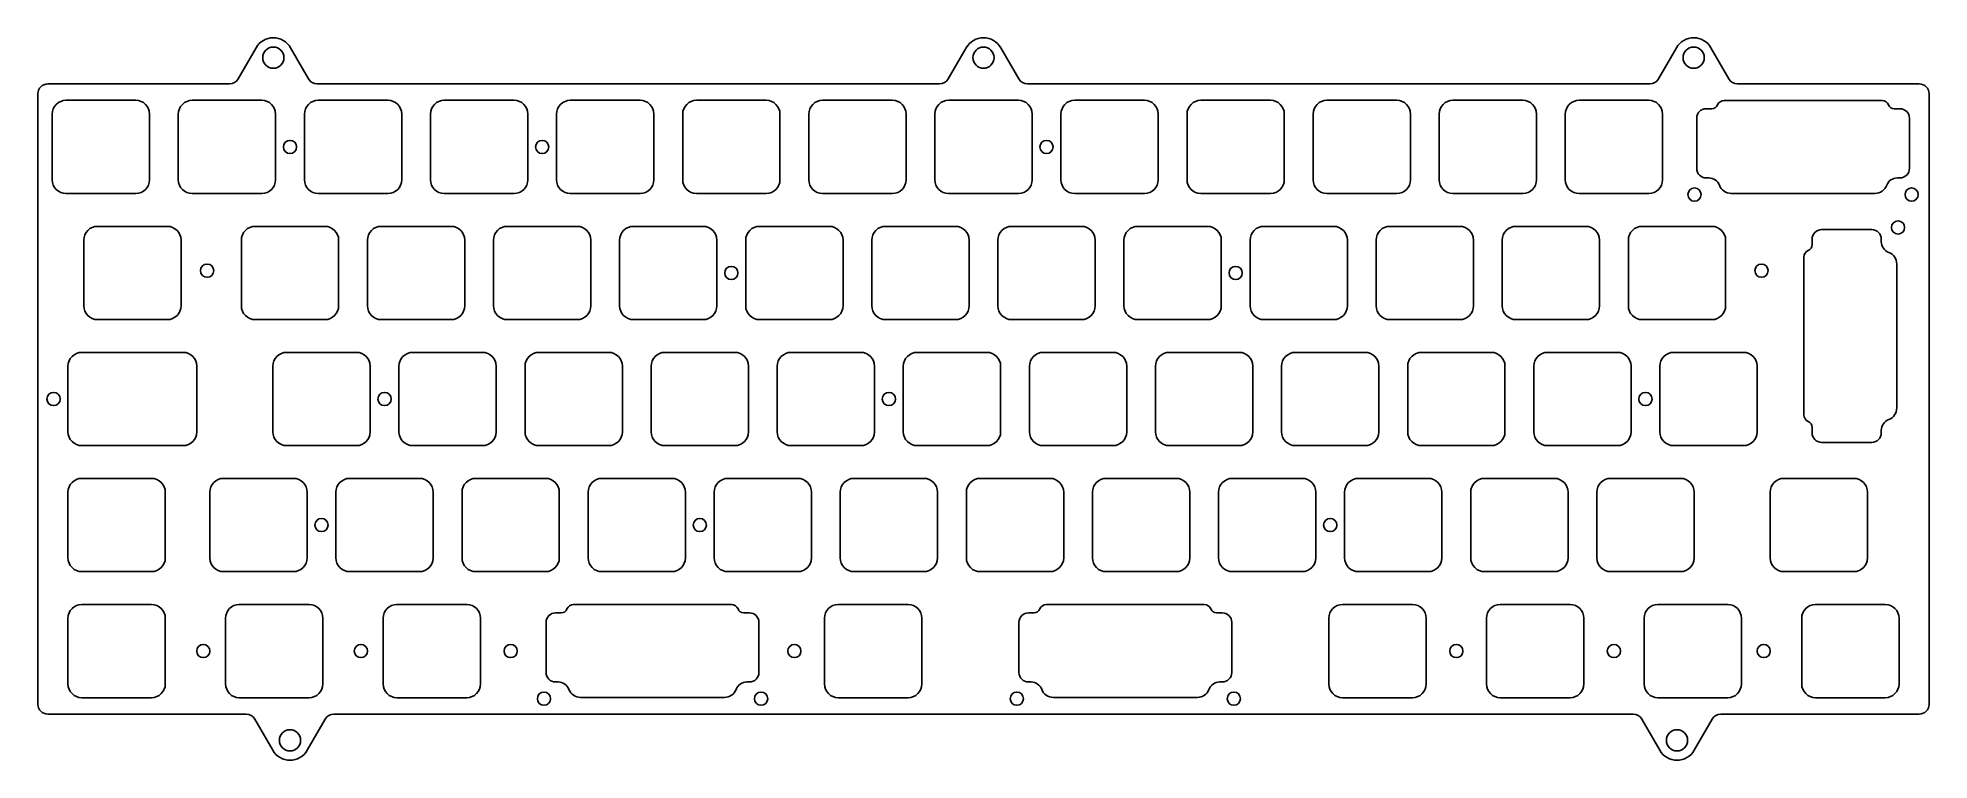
# Model space of a CAD drawing. Header units: millimetres. Extents: x -10 to 276, y -93 to 17.
import ezdxf

# ---------------------------------------------------------------- set-up
doc = ezdxf.new("R2010")
doc.units = ezdxf.units.MM
doc.layers.add('BLACK', color=7, linetype='CONTINUOUS')

msp = doc.modelspace()

# ---------------------------------------------------------------- linework, layer by layer
at = {"layer": 'BLACK', "linetype": 'Continuous'}
for p, q in [((23.451924, 15), (20.723943, 10.274997)), ((28.648075, 15), (28.648076, 15)), ((31.376056, 10.275), (28.648076, 15)), ((130.751924, 15), (128.023943, 10.274997)), ((135.948075, 15), (135.948076, 15)), ((138.676056, 10.275), (135.948076, 15)), ((238.051924, 15), (235.323943, 10.274997)), ((243.248075, 15), (243.248076, 15)), ((245.976056, 10.275), (243.248076, 15)), ((19.421028, 9.525), (-8.024999, 9.525)), ((126.721028, 9.525), (32.6751, 9.525)), ((234.021028, 9.525), (139.9751, 9.525)), ((274.725, 9.525), (247.2751, 9.525)), ((-9.525, 8.024999), (-9.525, -84.224999)), ((5.275, 7.05), (-5.275001, 7.05)), ((24.325, 7.05), (13.774999, 7.05)), ((43.375, 7.05), (32.824999, 7.05)), ((62.425, 7.05), (51.874999, 7.05)), ((81.475, 7.05), (70.924999, 7.05)), ((100.525, 7.05), (89.974999, 7.05)), ((119.575, 7.05), (109.024999, 7.05)), ((138.625, 7.05), (128.074999, 7.05)), ((157.675, 7.05), (147.124999, 7.05)), ((176.725, 7.05), (166.174999, 7.05)), ((195.775, 7.05), (185.224999, 7.05)), ((214.825, 7.05), (204.274999, 7.05)), ((233.875, 7.05), (223.324999, 7.05)), ((242.536512, 5.77544), (243.390075, 5.77544)), ((243.390075, 5.775452), (243.390075, 5.77544)), ((245.247375, 7.027589), (245.247375, 7.0276)), ((245.247375, 7.0276), (269.102575, 7.0276)), ((270.959775, 5.77544), (271.825375, 5.77544)), ((276.225, -84.225), (276.225, 8.025)), ((-7.35, 4.975), (-7.35, -4.975001)), ((7.35, 4.975), (7.35, -4.975)), ((11.7, 4.975), (11.7, -4.975001)), ((26.4, 4.975), (26.4, -4.975)), ((30.75, 4.975), (30.75, -4.975001)), ((45.45, 4.975), (45.45, -4.975)), ((49.8, 4.975), (49.8, -4.975001)), ((64.5, 4.975), (64.5, -4.975)), ((68.85, 4.975), (68.85, -4.975001)), ((83.55, 4.975), (83.55, -4.975)), ((87.9, 4.975), (87.9, -4.975001)), ((102.6, 4.975), (102.6, -4.975)), ((106.95, 4.975), (106.95, -4.975001)), ((121.65, 4.975), (121.65, -4.975)), ((126, 4.975), (126, -4.975001)), ((140.7, 4.975), (140.7, -4.975)), ((145.05, 4.975), (145.05, -4.975001)), ((159.75, 4.975), (159.75, -4.975)), ((164.1, 4.975), (164.1, -4.975001)), ((178.8, 4.975), (178.8, -4.975)), ((183.15, 4.975), (183.15, -4.975001)), ((197.85, 4.975), (197.85, -4.975)), ((202.2, 4.975), (202.2, -4.975001)), ((216.9, 4.975), (216.9, -4.975)), ((221.25, 4.975), (221.25, -4.975001)), ((235.95, 4.975), (235.95, -4.975)), ((241.099485, -3.25044), (241.099485, 4.3503)), ((273.250365, 4.35044), (273.250365, -3.2504)), ((242.928575, -4.67544), (242.524475, -4.67544)), ((271.813458, -4.67544), (271.421325, -4.67544)), ((5.275, -7.05), (-5.275, -7.05)), ((24.325, -7.05), (13.775, -7.05)), ((43.375, -7.05), (32.825, -7.05)), ((62.425, -7.05), (51.875, -7.05)), ((81.475, -7.05), (70.925, -7.05)), ((100.525, -7.05), (89.975, -7.05)), ((119.575, -7.05), (109.025, -7.05)), ((138.625, -7.05), (128.075, -7.05)), ((157.675, -7.05), (147.125, -7.05)), ((176.725, -7.05), (166.175, -7.05)), ((195.775, -7.05), (185.225, -7.05)), ((214.825, -7.05), (204.275, -7.05)), ((233.875, -7.05), (223.325, -7.05)), ((268.050425, -7.01191), (246.299575, -7.01191)), ((-2.587499, -14.075), (-2.587499, -24.025001)), ((10.037501, -12), (-0.5125, -12)), ((12.112501, -14.075), (12.112501, -24.025)), ((21.225, -14.075), (21.225, -24.025001)), ((33.85, -12), (23.299999, -12)), ((35.925, -14.075), (35.925, -24.025)), ((40.275, -14.075), (40.275, -24.025001)), ((52.9, -12), (42.349999, -12)), ((54.975, -14.075), (54.975, -24.025)), ((59.325, -14.075), (59.325, -24.025001)), ((71.95, -12), (61.399999, -12)), ((74.025, -14.075), (74.025, -24.025)), ((78.375, -14.075), (78.375, -24.025001)), ((91, -12), (80.449999, -12)), ((93.075, -14.075), (93.075, -24.025)), ((97.425, -14.075), (97.425, -24.025001)), ((110.05, -12), (99.499999, -12)), ((112.125, -14.075), (112.125, -24.025)), ((116.475, -14.075), (116.475, -24.025001)), ((129.1, -12), (118.549999, -12)), ((131.175, -14.075), (131.175, -24.025)), ((135.525, -14.075), (135.525, -24.025001)), ((148.15, -12), (137.599999, -12)), ((150.225, -14.075), (150.225, -24.025)), ((154.575, -14.075), (154.575, -24.025001)), ((167.2, -12), (156.649999, -12)), ((169.275, -14.075), (169.275, -24.025)), ((173.625, -14.075), (173.625, -24.025001)), ((186.25, -12), (175.699999, -12)), ((188.325, -14.075), (188.325, -24.025)), ((192.675, -14.075), (192.675, -24.025001)), ((205.3, -12), (194.749999, -12)), ((207.375, -14.075), (207.375, -24.025)), ((211.725, -14.075), (211.725, -24.025001)), ((224.35, -12), (213.799999, -12)), ((226.425, -14.075), (226.425, -24.025)), ((230.775, -14.075), (230.775, -24.025001)), ((243.4, -12), (232.849999, -12)), ((245.475, -14.075), (245.475, -24.025)), ((258.54331, -14.790225), (258.54331, -13.924625)), ((259.96831, -12.499635), (267.56915, -12.499635)), ((268.99419, -13.936542), (268.99419, -14.328675)), ((257.29115, -40.502625), (257.29115, -16.647425)), ((271.33066, -17.699575), (271.33066, -39.450425)), ((10.037501, -26.1), (-0.512499, -26.1)), ((33.85, -26.1), (23.3, -26.1)), ((52.9, -26.1), (42.35, -26.1)), ((71.95, -26.1), (61.4, -26.1)), ((91, -26.1), (80.45, -26.1)), ((110.05, -26.1), (99.5, -26.1)), ((129.1, -26.1), (118.55, -26.1)), ((148.15, -26.1), (137.6, -26.1)), ((167.2, -26.1), (156.65, -26.1)), ((186.25, -26.1), (175.7, -26.1)), ((205.3, -26.1), (194.75, -26.1)), ((224.35, -26.1), (213.8, -26.1)), ((243.4, -26.1), (232.85, -26.1)), ((12.41875, -31.05), (-2.893751, -31.05)), ((38.6125, -31.05), (28.062499, -31.05)), ((57.6625, -31.05), (47.112499, -31.05)), ((76.7125, -31.05), (66.162499, -31.05)), ((95.7625, -31.05), (85.212499, -31.05)), ((114.8125, -31.05), (104.262499, -31.05)), ((133.8625, -31.05), (123.312499, -31.05)), ((152.9125, -31.05), (142.362499, -31.05)), ((171.9625, -31.05), (161.412499, -31.05)), ((191.0125, -31.05), (180.462499, -31.05)), ((210.0625, -31.05), (199.512499, -31.05)), ((229.1125, -31.05), (218.562499, -31.05)), ((248.1625, -31.05), (237.612499, -31.05)), ((-4.96875, -33.125), (-4.96875, -43.075001)), ((14.49375, -33.125), (14.49375, -43.075)), ((25.9875, -33.125), (25.9875, -43.075001)), ((40.6875, -33.125), (40.6875, -43.075)), ((45.0375, -33.125), (45.0375, -43.075001)), ((59.7375, -33.125), (59.7375, -43.075)), ((64.0875, -33.125), (64.0875, -43.075001)), ((78.7875, -33.125), (78.7875, -43.075)), ((83.1375, -33.125), (83.1375, -43.075001)), ((97.8375, -33.125), (97.8375, -43.075)), ((102.1875, -33.125), (102.1875, -43.075001)), ((116.8875, -33.125), (116.8875, -43.075)), ((121.2375, -33.125), (121.2375, -43.075001)), ((135.9375, -33.125), (135.9375, -43.075)), ((140.2875, -33.125), (140.2875, -43.075001)), ((154.9875, -33.125), (154.9875, -43.075)), ((159.3375, -33.125), (159.3375, -43.075001)), ((174.0375, -33.125), (174.0375, -43.075)), ((178.3875, -33.125), (178.3875, -43.075001)), ((193.0875, -33.125), (193.0875, -43.075)), ((197.4375, -33.125), (197.4375, -43.075001)), ((212.1375, -33.125), (212.1375, -43.075)), ((216.4875, -33.125), (216.4875, -43.075001)), ((231.1875, -33.125), (231.1875, -43.075)), ((235.5375, -33.125), (235.5375, -43.075001)), ((250.2375, -33.125), (250.2375, -43.075)), ((257.291161, -40.502625), (257.29115, -40.502625)), ((258.543298, -42.359925), (258.54331, -42.359925)), ((258.54331, -43.213488), (258.54331, -42.359925)), ((268.99419, -42.821425), (268.99419, -43.225525)), ((12.41875, -45.15), (-2.89375, -45.15)), ((38.6125, -45.15), (28.0625, -45.15)), ((57.6625, -45.15), (47.1125, -45.15)), ((76.7125, -45.15), (66.1625, -45.15)), ((95.7625, -45.15), (85.2125, -45.15)), ((114.8125, -45.15), (104.2625, -45.15)), ((133.8625, -45.15), (123.3125, -45.15)), ((152.9125, -45.15), (142.3625, -45.15)), ((171.9625, -45.15), (161.4125, -45.15)), ((191.0125, -45.15), (180.4625, -45.15)), ((210.0625, -45.15), (199.5125, -45.15)), ((229.1125, -45.15), (218.5625, -45.15)), ((248.1625, -45.15), (237.6125, -45.15)), ((267.56919, -44.650515), (259.96845, -44.650515)), ((7.656226, -50.099999), (-2.893775, -50.099999)), ((29.087476, -50.099999), (18.537516, -50.099999)), ((48.1375, -50.1), (37.587499, -50.1)), ((67.1875, -50.1), (56.637499, -50.1)), ((86.2375, -50.1), (75.687499, -50.1)), ((105.2875, -50.1), (94.737499, -50.1)), ((124.3375, -50.1), (113.787499, -50.1)), ((143.3875, -50.1), (132.837499, -50.1)), ((162.4375, -50.1), (151.887499, -50.1)), ((181.4875, -50.1), (170.937499, -50.1)), ((200.5375, -50.1), (189.987499, -50.1)), ((219.5875, -50.1), (209.037499, -50.1)), ((238.6375, -50.1), (228.087499, -50.1)), ((264.83125, -50.1), (254.281249, -50.1)), ((-4.968774, -52.174998), (-4.968774, -62.124999)), ((9.731226, -52.174999), (9.731226, -62.124999)), ((16.4625, -52.175019), (16.4625, -62.134768)), ((31.162476, -52.174999), (31.1625, -52.174999)), ((31.1625, -52.174999), (31.1625, -62.124999)), ((35.5125, -52.175), (35.5125, -62.125001)), ((50.2125, -52.175), (50.2125, -62.125)), ((54.5625, -52.175), (54.5625, -62.125001)), ((69.2625, -52.175), (69.2625, -62.125)), ((73.6125, -52.175), (73.6125, -62.125001)), ((88.3125, -52.175), (88.3125, -62.125)), ((92.6625, -52.175), (92.6625, -62.125001)), ((107.3625, -52.175), (107.3625, -62.125)), ((111.7125, -52.175), (111.7125, -62.125001)), ((126.4125, -52.175), (126.4125, -62.125)), ((130.7625, -52.175), (130.7625, -62.125001)), ((145.4625, -52.175), (145.4625, -62.125)), ((149.8125, -52.175), (149.8125, -62.125001)), ((164.5125, -52.175), (164.5125, -62.125)), ((168.8625, -52.175), (168.8625, -62.125001)), ((183.5625, -52.175), (183.5625, -62.125)), ((187.9125, -52.175), (187.9125, -62.125001)), ((202.6125, -52.175), (202.6125, -62.125)), ((206.9625, -52.175), (206.9625, -62.125001)), ((221.6625, -52.175), (221.6625, -62.125)), ((226.0125, -52.175), (226.0125, -62.125001)), ((240.7125, -52.175), (240.7125, -62.125)), ((252.20625, -52.175), (252.20625, -62.125001)), ((266.90625, -52.175), (266.90625, -62.125)), ((7.656226, -64.199999), (-2.893775, -64.199999)), ((29.077707, -64.199999), (18.537476, -64.199999)), ((48.1375, -64.2), (37.5875, -64.2)), ((67.1875, -64.2), (56.6375, -64.2)), ((86.2375, -64.2), (75.6875, -64.2)), ((105.2875, -64.2), (94.7375, -64.2)), ((124.3375, -64.2), (113.7875, -64.2)), ((143.3875, -64.2), (132.8375, -64.2)), ((162.4375, -64.2), (151.8875, -64.2)), ((181.4875, -64.2), (170.9375, -64.2)), ((200.5375, -64.2), (189.9875, -64.2)), ((219.5875, -64.2), (209.0375, -64.2)), ((238.6375, -64.2), (228.0875, -64.2)), ((264.83125, -64.2), (254.28125, -64.2)), ((-4.96875, -71.225), (-4.96875, -81.175001)), ((7.65625, -69.15), (-2.893751, -69.15)), ((9.73125, -71.225), (9.73125, -81.175)), ((18.84375, -71.225), (18.84375, -81.175001)), ((31.46875, -69.15), (20.918749, -69.15)), ((33.54375, -71.225), (33.54375, -81.175)), ((42.65625, -71.225), (42.65625, -81.175001)), ((55.28125, -69.15), (44.731249, -69.15)), ((57.35625, -71.225), (57.35625, -81.175)), ((68.705262, -70.42456), (69.558825, -70.42456)), ((69.558825, -70.424548), (69.558825, -70.42456)), ((71.416125, -69.172411), (71.416125, -69.1724)), ((71.416125, -69.1724), (95.271325, -69.1724)), ((97.128525, -70.42456), (97.994125, -70.42456)), ((109.33125, -71.225), (109.33125, -81.175001)), ((121.95625, -69.15), (111.406249, -69.15)), ((124.03125, -71.225), (124.03125, -81.175)), ((140.142762, -70.42456), (140.996325, -70.42456)), ((140.996325, -70.424548), (140.996325, -70.42456)), ((142.853625, -69.172411), (142.853625, -69.1724)), ((142.853625, -69.1724), (166.708825, -69.1724)), ((168.566025, -70.42456), (169.431625, -70.42456)), ((185.53125, -71.225), (185.53125, -81.175001)), ((198.15625, -69.15), (187.606249, -69.15)), ((200.23125, -71.225), (200.23125, -81.175)), ((209.34375, -71.225), (209.34375, -81.175001)), ((221.96875, -69.15), (211.418749, -69.15)), ((224.04375, -71.225), (224.04375, -81.175)), ((233.15625, -71.225), (233.15625, -81.175001)), ((245.78125, -69.15), (235.231249, -69.15)), ((247.85625, -71.225), (247.85625, -81.175)), ((256.96875, -71.225), (256.96875, -81.175001)), ((269.59375, -69.15), (259.043749, -69.15)), ((271.66875, -71.225), (271.66875, -81.175)), ((67.268235, -79.45044), (67.268235, -71.8497)), ((99.419115, -71.84956), (99.419115, -79.4504)), ((138.705735, -79.45044), (138.705735, -71.8497)), ((170.856615, -71.84956), (170.856615, -79.4504)), ((69.097325, -80.87544), (68.693225, -80.87544)), ((97.982208, -80.87544), (97.590075, -80.87544)), ((140.534825, -80.87544), (140.130725, -80.87544)), ((169.419708, -80.87544), (169.027575, -80.87544)), ((-8.024999, -85.725), (21.9499, -85.725)), ((7.65625, -83.25), (-2.89375, -83.25)), ((31.46875, -83.25), (20.91875, -83.25)), ((35.204342, -85.725), (231.4999, -85.725)), ((55.28125, -83.25), (44.73125, -83.25)), ((94.219175, -83.21191), (72.468325, -83.21191)), ((121.95625, -83.25), (111.40625, -83.25)), ((165.656675, -83.21191), (143.905825, -83.21191)), ((198.15625, -83.25), (187.60625, -83.25)), ((221.96875, -83.25), (211.41875, -83.25)), ((245.78125, -83.25), (235.23125, -83.25)), ((244.754342, -85.725), (274.725, -85.725)), ((269.59375, -83.25), (259.04375, -83.25)), ((23.248944, -86.475), (25.976924, -91.2)), ((31.173076, -91.2), (33.901057, -86.474997)), ((232.798944, -86.475), (235.526924, -91.2)), ((240.723076, -91.2), (243.451057, -86.474997)), ((25.976925, -91.2), (25.976924, -91.2)), ((235.526925, -91.2), (235.526924, -91.2))]:
    msp.add_line(p, q, dxfattribs=at)
at = {"layer": 'BLACK'}
for centre, radius in [((26.05, 13.5), 1.6), ((133.35, 13.5), 1.6), ((240.65, 13.5), 1.6), ((28.575, 0), 1), ((66.675, 0), 1), ((142.875, 0), 1), ((240.775, -7.2), 1), ((273.575, -7.2), 1), ((271.51875, -12.175), 1), ((16.04875, -18.7), 1), ((95.25, -19.05), 1), ((171.45, -19.05), 1), ((250.9012, -18.7), 1), ((-7.14375, -38.1), 1), ((42.8625, -38.1), 1), ((119.0625, -38.1), 1), ((233.35625, -38.1), 1), ((33.3375, -57.15), 1), ((90.4875, -57.15), 1), ((185.7375, -57.15), 1), ((15.478125, -76.2), 1), ((39.290625, -76.2), 1), ((61.9125, -76.2), 1), ((104.775, -76.2), 1), ((204.7875, -76.2), 1), ((228.6, -76.2), 1), ((251.221875, -76.2), 1), ((66.94375, -83.4), 1), ((99.74375, -83.4), 1), ((138.38125, -83.4), 1), ((171.18125, -83.4), 1), ((28.575, -89.7), 1.6), ((238.125, -89.7), 1.6)]:
    msp.add_circle(centre, radius, dxfattribs=at)
for centre, radius, start, end in [((26.05, 13.500001), 2.999999, 29.99999503, 150.00001452), ((133.35, 13.500001), 2.999999, 29.99999503, 150.00001452), ((240.65, 13.500001), 2.999999, 29.99999503, 150.00001452), ((-8.024999, 8.024999), 1.500001, 90, 180), ((19.42485, 11.025), 1.500049, 269.85401067, 330.00094913), ((32.67515, 11.025), 1.5, 209.99893253, 269.99809014), ((126.72485, 11.025), 1.500049, 269.85401067, 330.00094913), ((139.97515, 11.025), 1.5, 209.99893253, 269.99809014), ((234.02485, 11.025), 1.500049, 269.85401067, 330.00094913), ((247.27515, 11.025), 1.5, 209.99893253, 269.99809014), ((274.72495, 8.025), 1.5, 0, 89.99809014), ((-5.275001, 4.975001), 2.074999, 90, 180.00002761), ((5.275, 4.975), 2.075, 0, 90), ((13.774999, 4.975001), 2.074999, 90, 180.00002761), ((24.325, 4.975), 2.075, 0, 90), ((32.824999, 4.975001), 2.074999, 90, 180.00002761), ((43.375, 4.975), 2.075, 0, 90), ((51.875, 4.975), 2.075, 90.00002761, 180), ((62.425, 4.975), 2.075, 0, 90), ((70.924999, 4.975001), 2.074999, 90, 180.00002761), ((81.475, 4.975), 2.075, 0, 90), ((89.975, 4.975), 2.075, 90.00002761, 180), ((100.525, 4.975), 2.075, 0, 90), ((109.024999, 4.975001), 2.074999, 90, 180.00002761), ((119.575, 4.975), 2.075, 0, 90), ((128.075, 4.975), 2.075, 90.00002761, 180), ((138.625, 4.975), 2.075, 0, 90), ((147.125, 4.975), 2.075, 90.00002761, 180), ((157.675, 4.975), 2.075, 0, 90), ((166.175, 4.975), 2.075, 90.00002761, 180), ((176.725, 4.975), 2.075, 0, 90), ((185.225, 4.975), 2.075, 90.00002761, 180), ((195.775, 4.975), 2.075, 0, 90), ((204.275, 4.975), 2.075, 90.00002761, 180), ((214.825, 4.975), 2.075, 0, 90), ((223.324999, 4.975001), 2.074999, 90, 180.00002761), ((233.875, 4.975), 2.075, 0, 90), ((242.524645, 4.350329), 1.42516, 89.52290502, 180.00116589), ((243.390076, 6.7039), 0.928448, 269.99993829, 337.97487728), ((245.247344, 5.952545), 1.075044, 89.99834782, 157.973763), ((269.1026, 5.9527), 1.0749, 22.0204571, 90.00133258), ((270.9598, 6.7039), 0.92846, 202.02452102, 269.99845724), ((271.8254, 4.3505), 1.42494, 359.99758749, 90.00100523), ((-5.275001, -4.975001), 2.074999, 180, 270.00002761), ((5.275, -4.975), 2.075, 270, 0), ((13.774999, -4.975001), 2.074999, 180, 270.00002761), ((24.325, -4.975), 2.075, 270, 0), ((32.824999, -4.975001), 2.074999, 180, 270.00002761), ((43.375, -4.975), 2.075, 270, 0), ((51.875, -4.975), 2.075, 180.00002761, 270), ((62.425, -4.975), 2.075, 270, 0), ((70.924999, -4.975001), 2.074999, 180, 270.00002761), ((81.475, -4.975), 2.075, 270, 0), ((89.975, -4.975), 2.075, 180.00002761, 270), ((100.525, -4.975), 2.075, 270, 0), ((109.024999, -4.975001), 2.074999, 180, 270.00002761), ((119.575, -4.975), 2.075, 270, 0), ((128.075, -4.975), 2.075, 180.00002761, 270), ((138.625, -4.975), 2.075, 270, 0), ((147.125, -4.975), 2.075, 180.00002761, 270), ((157.675, -4.975), 2.075, 270, 0), ((166.175, -4.975), 2.075, 180.00002761, 270), ((176.725, -4.975), 2.075, 270, 0), ((185.225, -4.975), 2.075, 180.00002761, 270), ((195.775, -4.975), 2.075, 270, 0), ((204.275, -4.975), 2.075, 180.00002761, 270), ((214.825, -4.975), 2.075, 270, 0), ((223.324999, -4.975001), 2.074999, 180, 270.00002761), ((233.875, -4.975), 2.075, 270, 0), ((242.524439, -3.250486), 1.424954, 179.99815039, 270.00144752), ((242.928624, -6.400243), 1.724803, 20.54306333, 90.00162772), ((271.42132, -6.40036), 1.72492, 89.99983392, 159.45458763), ((271.82521, -3.25033), 1.425155, 269.52752788, 359.99718578), ((246.299534, -5.136811), 1.875099, 200.54912503, 270.0012528), ((268.05044, -5.13697), 1.87494, 269.99954162, 339.45391569), ((-0.5125, -14.074999), 2.074999, 90, 180.00002761), ((10.037501, -14.075), 2.075, 0, 90), ((23.299999, -14.074999), 2.074999, 90, 180.00002761), ((33.85, -14.075), 2.075, 0, 90), ((42.349999, -14.074999), 2.074999, 90, 180.00002761), ((52.9, -14.075), 2.075, 0, 90), ((61.399999, -14.074999), 2.074999, 90, 180.00002761), ((71.95, -14.075), 2.075, 0, 90), ((80.449999, -14.074999), 2.074999, 90, 180.00002761), ((91, -14.075), 2.075, 0, 90), ((99.499999, -14.074999), 2.074999, 90, 180.00002761), ((110.05, -14.075), 2.075, 0, 90), ((118.549999, -14.074999), 2.074999, 90, 180.00002761), ((129.1, -14.075), 2.075, 0, 90), ((137.599999, -14.074999), 2.074999, 90, 180.00002761), ((148.15, -14.075), 2.075, 0, 90), ((156.649999, -14.074999), 2.074999, 90, 180.00002761), ((167.2, -14.075), 2.075, 0, 90), ((175.699999, -14.074999), 2.074999, 90, 180.00002761), ((186.25, -14.075), 2.075, 0, 90), ((194.749999, -14.074999), 2.074999, 90, 180.00002761), ((205.3, -14.075), 2.075, 0, 90), ((213.799999, -14.074999), 2.074999, 90, 180.00002761), ((224.35, -14.075), 2.075, 0, 90), ((232.849999, -14.074999), 2.074999, 90, 180.00002761), ((243.4, -14.075), 2.075, 0, 90), ((259.96825, -13.9246), 1.42494, 89.99758749, 180.00100523), ((267.56908, -13.92479), 1.425155, 359.52752788, 89.99718578), ((258.36605, -16.6474), 1.0749, 112.0204571, 180.00133258), ((257.61485, -14.7902), 0.92846, 292.02452102, 359.99845724), ((270.71911, -14.32868), 1.72492, 179.99983392, 249.45458763), ((269.45572, -17.69956), 1.87494, 359.99954162, 69.45391569), ((-0.5125, -24.025001), 2.074999, 180, 270.00002761), ((10.037501, -24.025), 2.075, 270, 0), ((23.299999, -24.025001), 2.074999, 180, 270.00002761), ((33.85, -24.025), 2.075, 270, 0), ((42.349999, -24.025001), 2.074999, 180, 270.00002761), ((52.9, -24.025), 2.075, 270, 0), ((61.399999, -24.025001), 2.074999, 180, 270.00002761), ((71.95, -24.025), 2.075, 270, 0), ((80.449999, -24.025001), 2.074999, 180, 270.00002761), ((91, -24.025), 2.075, 270, 0), ((99.499999, -24.025001), 2.074999, 180, 270.00002761), ((110.05, -24.025), 2.075, 270, 0), ((118.549999, -24.025001), 2.074999, 180, 270.00002761), ((129.1, -24.025), 2.075, 270, 0), ((137.599999, -24.025001), 2.074999, 180, 270.00002761), ((148.15, -24.025), 2.075, 270, 0), ((156.649999, -24.025001), 2.074999, 180, 270.00002761), ((167.2, -24.025), 2.075, 270, 0), ((175.699999, -24.025001), 2.074999, 180, 270.00002761), ((186.25, -24.025), 2.075, 270, 0), ((194.749999, -24.025001), 2.074999, 180, 270.00002761), ((205.3, -24.025), 2.075, 270, 0), ((213.799999, -24.025001), 2.074999, 180, 270.00002761), ((224.35, -24.025), 2.075, 270, 0), ((232.849999, -24.025001), 2.074999, 180, 270.00002761), ((243.4, -24.025), 2.075, 270, 0), ((-2.893751, -33.124999), 2.074999, 90, 180.00002761), ((12.41875, -33.125), 2.075, 0, 90), ((28.062499, -33.124999), 2.074999, 90, 180.00002761), ((38.6125, -33.125), 2.075, 0, 90), ((47.112499, -33.124999), 2.074999, 90, 180.00002761), ((57.6625, -33.125), 2.075, 0, 90), ((66.162499, -33.124999), 2.074999, 90, 180.00002761), ((76.7125, -33.125), 2.075, 0, 90), ((85.212499, -33.124999), 2.074999, 90, 180.00002761), ((95.7625, -33.125), 2.075, 0, 90), ((104.262499, -33.124999), 2.074999, 90, 180.00002761), ((114.8125, -33.125), 2.075, 0, 90), ((123.312499, -33.124999), 2.074999, 90, 180.00002761), ((133.8625, -33.125), 2.075, 0, 90), ((142.362499, -33.124999), 2.074999, 90, 180.00002761), ((152.9125, -33.125), 2.075, 0, 90), ((161.412499, -33.124999), 2.074999, 90, 180.00002761), ((171.9625, -33.125), 2.075, 0, 90), ((180.462499, -33.124999), 2.074999, 90, 180.00002761), ((191.0125, -33.125), 2.075, 0, 90), ((199.512499, -33.124999), 2.074999, 90, 180.00002761), ((210.0625, -33.125), 2.075, 0, 90), ((218.562499, -33.124999), 2.074999, 90, 180.00002761), ((229.1125, -33.125), 2.075, 0, 90), ((237.612499, -33.124999), 2.074999, 90, 180.00002761), ((248.1625, -33.125), 2.075, 0, 90), ((269.455561, -39.450466), 1.875099, 290.54912503, 0.0012528), ((258.366205, -40.502656), 1.075044, 179.99834782, 247.973763), ((257.61485, -42.359924), 0.928448, 359.99993829, 67.97487728), ((270.718993, -42.821376), 1.724803, 110.54306333, 180.00162772), ((-2.893751, -43.075001), 2.074999, 180, 270.00002761), ((12.41875, -43.075), 2.075, 270, 0), ((28.062499, -43.075001), 2.074999, 180, 270.00002761), ((38.6125, -43.075), 2.075, 270, 0), ((47.112499, -43.075001), 2.074999, 180, 270.00002761), ((57.6625, -43.075), 2.075, 270, 0), ((66.162499, -43.075001), 2.074999, 180, 270.00002761), ((76.7125, -43.075), 2.075, 270, 0), ((85.212499, -43.075001), 2.074999, 180, 270.00002761), ((95.7625, -43.075), 2.075, 270, 0), ((104.262499, -43.075001), 2.074999, 180, 270.00002761), ((114.8125, -43.075), 2.075, 270, 0), ((123.312499, -43.075001), 2.074999, 180, 270.00002761), ((133.8625, -43.075), 2.075, 270, 0), ((142.362499, -43.075001), 2.074999, 180, 270.00002761), ((152.9125, -43.075), 2.075, 270, 0), ((161.412499, -43.075001), 2.074999, 180, 270.00002761), ((171.9625, -43.075), 2.075, 270, 0), ((180.462499, -43.075001), 2.074999, 180, 270.00002761), ((191.0125, -43.075), 2.075, 270, 0), ((199.512499, -43.075001), 2.074999, 180, 270.00002761), ((210.0625, -43.075), 2.075, 270, 0), ((218.562499, -43.075001), 2.074999, 180, 270.00002761), ((229.1125, -43.075), 2.075, 270, 0), ((237.612499, -43.075001), 2.074999, 180, 270.00002761), ((248.1625, -43.075), 2.075, 270, 0), ((259.968421, -43.225355), 1.42516, 179.52290502, 270.00116589), ((267.569236, -43.225561), 1.424954, 269.99815039, 0.00144752), ((-2.893775, -52.174998), 2.074999, 90, 180), ((7.656226, -52.174999), 2.075, 0, 90), ((18.537516, -52.175019), 2.075016, 90, 180), ((29.087476, -52.174999), 2.075, 0, 90), ((37.587499, -52.174999), 2.074999, 90, 180.00002761), ((48.1375, -52.175), 2.075, 0, 90), ((56.637499, -52.174999), 2.074999, 90, 180.00002761), ((67.1875, -52.175), 2.075, 0, 90), ((75.687499, -52.174999), 2.074999, 90, 180.00002761), ((86.2375, -52.175), 2.075, 0, 90), ((94.737499, -52.174999), 2.074999, 90, 180.00002761), ((105.2875, -52.175), 2.075, 0, 90), ((113.787499, -52.174999), 2.074999, 90, 180.00002761), ((124.3375, -52.175), 2.075, 0, 90), ((132.837499, -52.174999), 2.074999, 90, 180.00002761), ((143.3875, -52.175), 2.075, 0, 90), ((151.887499, -52.174999), 2.074999, 90, 180.00002761), ((162.4375, -52.175), 2.075, 0, 90), ((170.937499, -52.174999), 2.074999, 90, 180.00002761), ((181.4875, -52.175), 2.075, 0, 90), ((189.987499, -52.174999), 2.074999, 90, 180.00002761), ((200.5375, -52.175), 2.075, 0, 90), ((209.037499, -52.174999), 2.074999, 90, 180.00002761), ((219.5875, -52.175), 2.075, 0, 90), ((228.087504, -52.175004), 2.075004, 90.00013806, 179.99988955), ((238.6375, -52.175), 2.075, 0, 90), ((254.281254, -52.175004), 2.075004, 90.00013806, 179.99988955), ((264.83125, -52.175), 2.075, 0, 90), ((-2.893775, -62.125), 2.074999, 179.99997239, 270), ((7.656226, -62.124999), 2.075, 270, 0), ((18.537476, -62.124999), 2.075, 180.2697469, 270), ((29.087476, -62.124999), 2.075024, 269.73025622, 0), ((37.587499, -62.125001), 2.074999, 180, 270.00002761), ((48.1375, -62.125), 2.075, 270, 0), ((56.637499, -62.125001), 2.074999, 180, 270.00002761), ((67.1875, -62.125), 2.075, 270, 0), ((75.687499, -62.125001), 2.074999, 180, 270.00002761), ((86.2375, -62.125), 2.075, 270, 0), ((94.737499, -62.125001), 2.074999, 180, 270.00002761), ((105.2875, -62.125), 2.075, 270, 0), ((113.787499, -62.125001), 2.074999, 180, 270.00002761), ((124.3375, -62.125), 2.075, 270, 0), ((132.837499, -62.125001), 2.074999, 180, 270.00002761), ((143.3875, -62.125), 2.075, 270, 0), ((151.887499, -62.125001), 2.074999, 180, 270.00002761), ((162.4375, -62.125), 2.075, 270, 0), ((170.937499, -62.125001), 2.074999, 180, 270.00002761), ((181.4875, -62.125), 2.075, 270, 0), ((189.987499, -62.125001), 2.074999, 180, 270.00002761), ((200.5375, -62.125), 2.075, 270, 0), ((209.037499, -62.125001), 2.074999, 180, 270.00002761), ((219.5875, -62.125), 2.075, 270, 0), ((228.087502, -62.124998), 2.075002, 180.00008284, 269.99994478), ((238.6375, -62.125), 2.075, 270, 0), ((254.281252, -62.124998), 2.075002, 180.00008284, 269.99994478), ((264.83125, -62.125), 2.075, 270, 0), ((-2.893746, -71.225004), 2.075004, 90.00013806, 179.99988955), ((7.65625, -71.225), 2.075, 0, 90), ((20.918754, -71.225004), 2.075004, 90.00013806, 179.99988955), ((31.46875, -71.225), 2.075, 0, 90), ((44.731254, -71.225004), 2.075004, 90.00013806, 179.99988955), ((55.28125, -71.225), 2.075, 0, 90), ((68.693317, -71.849592), 1.425082, 89.51974267, 180.00434217), ((69.558874, -69.496171), 0.928376, 269.99697591, 337.97782841), ((71.416024, -70.247351), 1.07494, 89.99461656, 157.97750247), ((95.27129, -70.24739), 1.07499, 22.02370504, 89.99813454), ((97.12855, -69.4961), 0.92846, 202.02452102, 269.99845724), ((97.99415, -71.8495), 1.42494, 359.99758749, 90.00100523), ((111.406254, -71.225004), 2.075004, 90.00013806, 179.99988955), ((121.95625, -71.225), 2.075, 0, 90), ((140.130817, -71.849592), 1.425082, 89.51974267, 180.00434217), ((140.996374, -69.496171), 0.928376, 269.99697591, 337.97782841), ((142.853524, -70.247351), 1.07494, 89.99461656, 157.97750247), ((166.70879, -70.24739), 1.07499, 22.02370504, 89.99813454), ((168.56605, -69.4961), 0.92846, 202.02452102, 269.99845724), ((169.43165, -71.8495), 1.42494, 359.99758749, 90.00100523), ((187.606254, -71.225004), 2.075004, 90.00013806, 179.99988955), ((198.15625, -71.225), 2.075, 0, 90), ((211.418754, -71.225004), 2.075004, 90.00013806, 179.99988955), ((221.96875, -71.225), 2.075, 0, 90), ((235.231254, -71.225004), 2.075004, 90.00013806, 179.99988955), ((245.78125, -71.225), 2.075, 0, 90), ((259.043754, -71.225004), 2.075004, 90.00013806, 179.99988955), ((269.59375, -71.225), 2.075, 0, 90), ((68.693236, -79.450439), 1.425001, 180.00004021, 269.99955772), ((97.99399, -79.45036), 1.425125, 269.52631186, 359.99839184), ((140.130736, -79.450439), 1.425001, 180.00004021, 269.99955772), ((169.43149, -79.45036), 1.425125, 269.52631186, 359.99839184), ((-2.893748, -81.174998), 2.075002, 180.00008284, 269.99994478), ((7.65625, -81.175), 2.075, 270, 0), ((20.918752, -81.174998), 2.075002, 180.00008284, 269.99994478), ((31.46875, -81.175), 2.075, 270, 0), ((44.731252, -81.174998), 2.075002, 180.00008284, 269.99994478), ((55.28125, -81.175), 2.075, 270, 0), ((69.097301, -82.600348), 1.724908, 20.54547839, 89.9992028), ((72.468212, -81.336915), 1.874995, 200.54692151, 270.00345303), ((94.21909, -81.33683), 1.875082, 270.0025973, 339.45098232), ((97.59008, -82.60038), 1.724936, 90.00016608, 159.45408213), ((111.406252, -81.174998), 2.075002, 180.00008284, 269.99994478), ((121.95625, -81.175), 2.075, 270, 0), ((140.534801, -82.600348), 1.724908, 20.54547839, 89.9992028), ((143.905712, -81.336915), 1.874995, 200.54692151, 270.00345303), ((165.65659, -81.33683), 1.875082, 270.0025973, 339.45098232), ((169.02758, -82.60038), 1.724936, 90.00016608, 159.45408213), ((187.606252, -81.174998), 2.075002, 180.00008284, 269.99994478), ((198.15625, -81.175), 2.075, 270, 0), ((211.418752, -81.174998), 2.075002, 180.00008284, 269.99994478), ((221.96875, -81.175), 2.075, 270, 0), ((235.231252, -81.174998), 2.075002, 180.00008284, 269.99994478), ((245.78125, -81.175), 2.075, 270, 0), ((259.043752, -81.174998), 2.075002, 180.00008284, 269.99994478), ((269.59375, -81.175), 2.075, 270, 0), ((-8.024999, -84.224999), 1.500001, 180, 270), ((21.94985, -87.225), 1.5, 29.99893253, 89.99809014), ((35.20015, -87.225), 1.500049, 89.83987781, 150.00094913), ((231.49985, -87.225), 1.5, 29.99893253, 89.99809014), ((244.75015, -87.225), 1.500049, 89.83987781, 150.00094913), ((274.72495, -84.225), 1.50005, 270.00190986, 0), ((28.575001, -89.700001), 2.999998, 209.99998548, 330.00000497), ((238.125001, -89.700001), 2.999998, 209.99998548, 330.00000497)]:
    msp.add_arc(centre, radius, start, end, dxfattribs=at)

doc.saveas('drawing.dxf')
